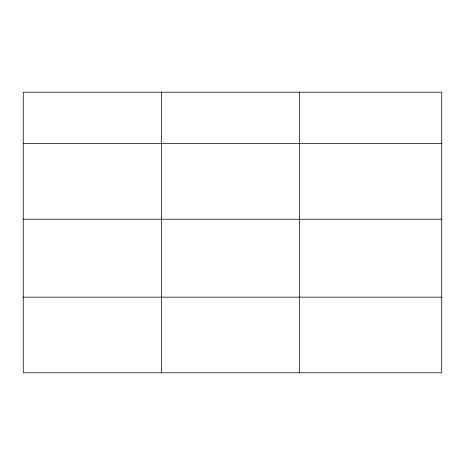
<?xml version="1.0" encoding="UTF-8"?>
<svg xmlns="http://www.w3.org/2000/svg" width="465" height="465" viewBox="0 0 465 465"><rect width="100%" height="100%" fill="white"/><g stroke="black" fill="none" stroke-linecap="round" stroke-linejoin="round"><path stroke-width="0.7" d="M441.75 219.218L441.75 92.198L23.25 92.198L23.25 372.802L441.75 372.802L441.75 219.218L23.25 219.218M23.25 143.575L441.75 143.575M23.25 297.158L441.75 297.158M299.46 92.198L299.46 372.802M161.355 92.198L161.355 372.802"/></g></svg>
